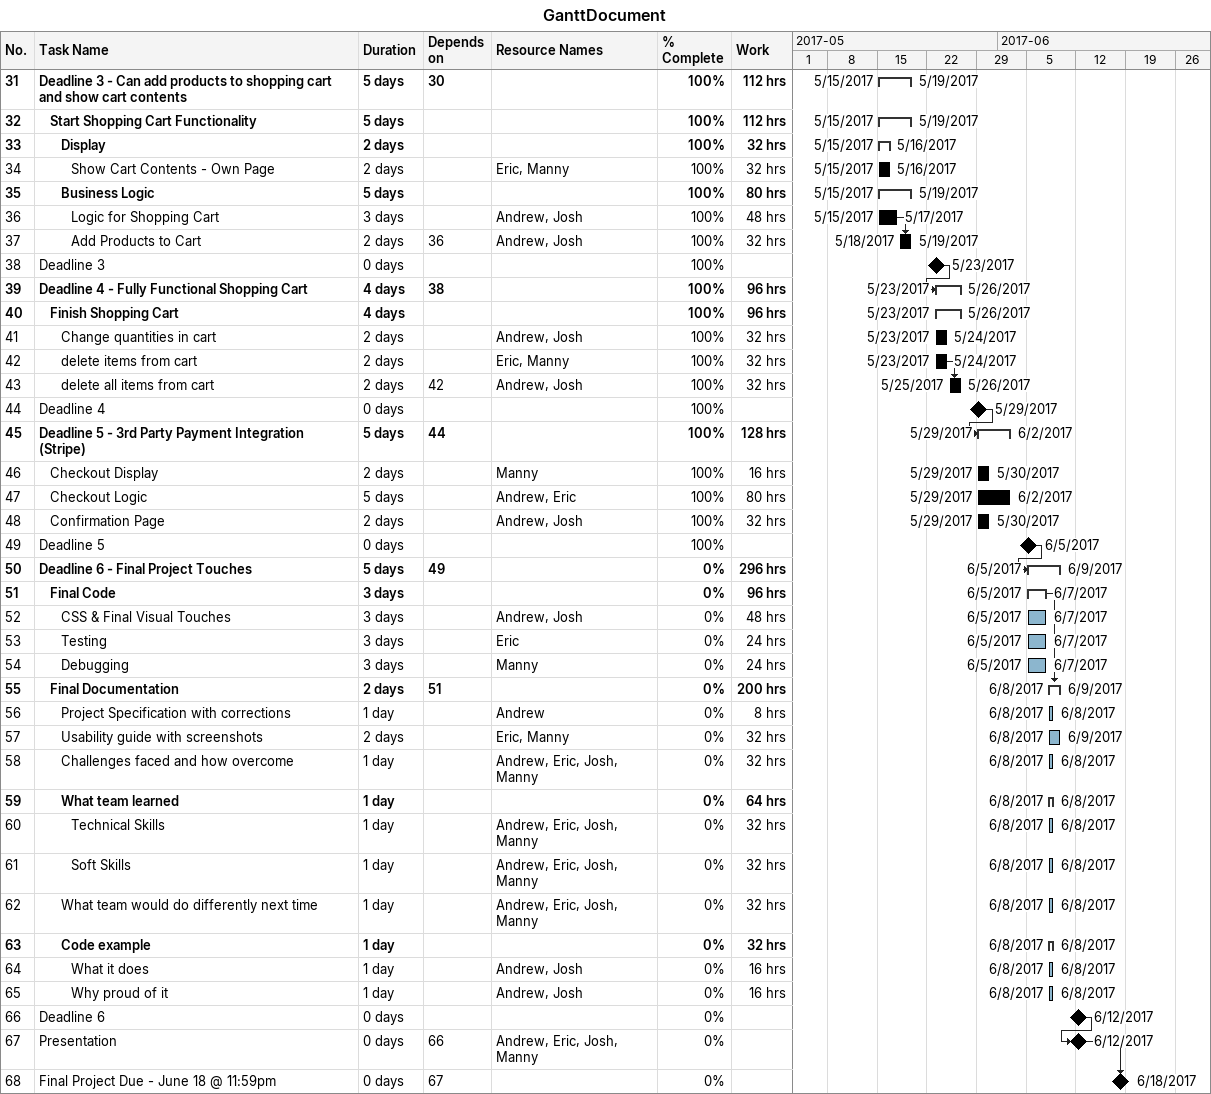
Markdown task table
GanttDocument

| ID | Level | Task | Duration | Start | Finish | Predecessors | Resources | % complete | Work (h) |
|---|---|---|---|---|---|---|---|---|---|
| 31 | 1 | **Deadline 3 - Can add products to shopping cart and show cart contents** | 5d | 2017-05-15 | 2017-05-19 | 30 |  | 100 | 112 |
| 32 | 2 | **Start Shopping Cart Functionality** | 5d | 2017-05-15 | 2017-05-19 |  |  | 100 | 112 |
| 33 | 3 | **Display** | 2d | 2017-05-15 | 2017-05-16 |  |  | 100 | 32 |
| 34 | 4 | Show Cart Contents - Own Page | 2d | 2017-05-15 | 2017-05-16 |  | Eric, Manny | 100 | 32 |
| 35 | 3 | **Business Logic** | 5d | 2017-05-15 | 2017-05-19 |  |  | 100 | 80 |
| 36 | 4 | Logic for Shopping Cart | 3d | 2017-05-15 | 2017-05-17 |  | Andrew, Josh | 100 | 48 |
| 37 | 4 | Add Products to Cart | 2d | 2017-05-18 | 2017-05-19 | 36 | Andrew, Josh | 100 | 32 |
| 38 | 1 | Deadline 3 | 0d | 2017-05-23 | 2017-05-23 |  |  | 100 |  |
| 39 | 1 | **Deadline 4 - Fully Functional Shopping Cart** | 4d | 2017-05-23 | 2017-05-26 | 38 |  | 100 | 96 |
| 40 | 2 | **Finish Shopping Cart** | 4d | 2017-05-23 | 2017-05-26 |  |  | 100 | 96 |
| 41 | 3 | Change quantities in cart | 2d | 2017-05-23 | 2017-05-24 |  | Andrew, Josh | 100 | 32 |
| 42 | 3 | delete items from cart | 2d | 2017-05-23 | 2017-05-24 |  | Eric, Manny | 100 | 32 |
| 43 | 3 | delete all items from cart | 2d | 2017-05-25 | 2017-05-26 | 42 | Andrew, Josh | 100 | 32 |
| 44 | 1 | Deadline 4 | 0d | 2017-05-29 | 2017-05-29 |  |  | 100 |  |
| 45 | 1 | **Deadline 5 - 3rd Party Payment Integration (Stripe)** | 5d | 2017-05-29 | 2017-06-02 | 44 |  | 100 | 128 |
| 46 | 2 | Checkout Display | 2d | 2017-05-29 | 2017-05-30 |  | Manny | 100 | 16 |
| 47 | 2 | Checkout Logic | 5d | 2017-05-29 | 2017-06-02 |  | Andrew, Eric | 100 | 80 |
| 48 | 2 | Confirmation Page | 2d | 2017-05-29 | 2017-05-30 |  | Andrew, Josh | 100 | 32 |
| 49 | 1 | Deadline 5 | 0d | 2017-06-05 | 2017-06-05 |  |  | 100 |  |
| 50 | 1 | **Deadline 6 - Final Project Touches** | 5d | 2017-06-05 | 2017-06-09 | 49 |  | 0 | 296 |
| 51 | 2 | **Final Code** | 3d | 2017-06-05 | 2017-06-07 |  |  | 0 | 96 |
| 52 | 3 | CSS & Final Visual Touches | 3d | 2017-06-05 | 2017-06-07 |  | Andrew, Josh | 0 | 48 |
| 53 | 3 | Testing | 3d | 2017-06-05 | 2017-06-07 |  | Eric | 0 | 24 |
| 54 | 3 | Debugging | 3d | 2017-06-05 | 2017-06-07 |  | Manny | 0 | 24 |
| 55 | 2 | **Final Documentation** | 2d | 2017-06-08 | 2017-06-09 | 51 |  | 0 | 200 |
| 56 | 3 | Project Specification with corrections | 1d | 2017-06-08 | 2017-06-08 |  | Andrew | 0 | 8 |
| 57 | 3 | Usability guide with screenshots | 2d | 2017-06-08 | 2017-06-09 |  | Eric, Manny | 0 | 32 |
| 58 | 3 | Challenges faced and how overcome | 1d | 2017-06-08 | 2017-06-08 |  | Andrew, Eric, Josh, Manny | 0 | 32 |
| 59 | 3 | **What team learned** | 1d | 2017-06-08 | 2017-06-08 |  |  | 0 | 64 |
| 60 | 4 | Technical Skills | 1d | 2017-06-08 | 2017-06-08 |  | Andrew, Eric, Josh, Manny | 0 | 32 |
| 61 | 4 | Soft Skills | 1d | 2017-06-08 | 2017-06-08 |  | Andrew, Eric, Josh, Manny | 0 | 32 |
| 62 | 3 | What team would do differently next time | 1d | 2017-06-08 | 2017-06-08 |  | Andrew, Eric, Josh, Manny | 0 | 32 |
| 63 | 3 | **Code example** | 1d | 2017-06-08 | 2017-06-08 |  |  | 0 | 32 |
| 64 | 4 | What it does | 1d | 2017-06-08 | 2017-06-08 |  | Andrew, Josh | 0 | 16 |
| 65 | 4 | Why proud of it | 1d | 2017-06-08 | 2017-06-08 |  | Andrew, Josh | 0 | 16 |
| 66 | 1 | Deadline 6 | 0d | 2017-06-12 | 2017-06-12 |  |  | 0 |  |
| 67 | 1 | Presentation | 0d | 2017-06-12 | 2017-06-12 | 66 | Andrew, Eric, Josh, Manny | 0 |  |
| 68 | 1 | Final Project Due - June 18 @ 11:59pm | 0d | 2017-06-18 | 2017-06-18 | 67 |  | 0 |  |
